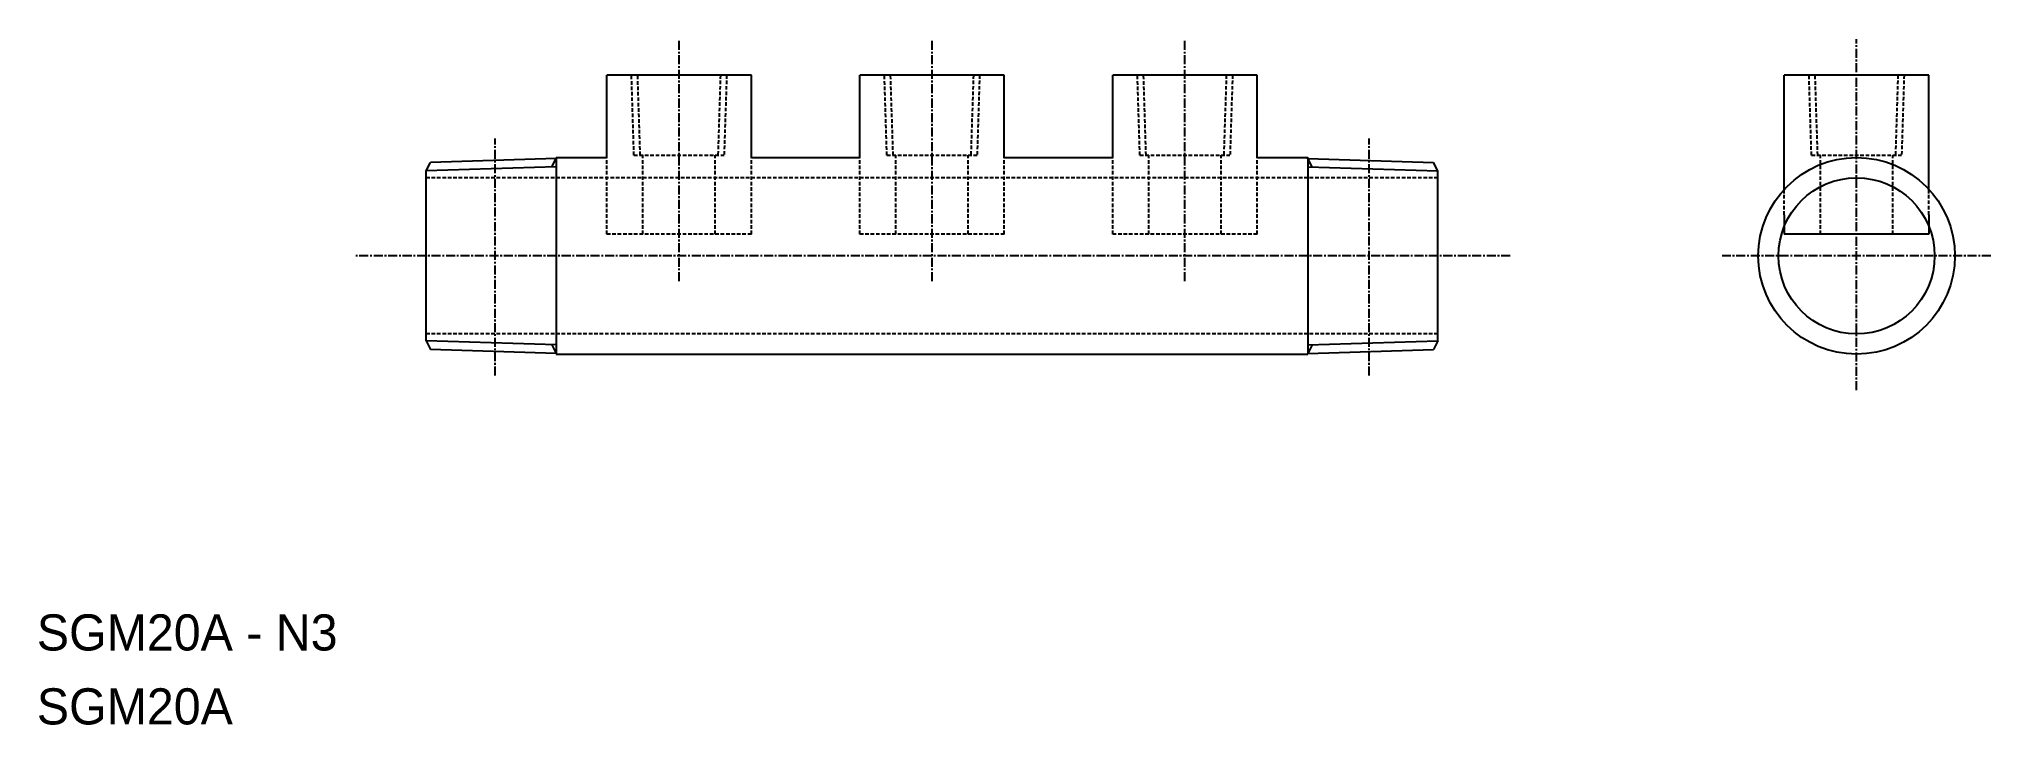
# Model space of a CAD drawing. Extents: x 246 to 516, y 463 to 558.
import ezdxf

# ---------------------------------------------------------------- set-up
doc = ezdxf.new("R2010")
doc.units = 0
doc.linetypes.add('CENTER', pattern=[2, 1.25, -0.25, 0.25, -0.25])
doc.linetypes.add('DASHED', pattern=[0.75, 0.5, -0.25])
doc.layers.get('0').update_dxf_attribs({"linetype": 'CONTINUOUS'})
doc.layers.add('CENTER', color=1, linetype='CENTER')

msp = doc.modelspace()

# ---------------------------------------------------------------- linework, layer by layer
at = {"color": 7, "linetype": 'CONTINUOUS'}
for p, q in [((344.95, 553.15), (324.95, 553.15)), ((324.95, 541.75), (324.95, 553.15)), ((344.95, 541.75), (344.95, 553.15)), ((359.95, 541.75), (359.95, 553.15)), ((379.95, 553.15), (359.95, 553.15)), ((379.95, 541.75), (379.95, 553.15)), ((394.95, 541.75), (394.95, 553.15)), ((414.95, 553.15), (394.95, 553.15)), ((414.95, 541.75), (414.95, 553.15)), ((507.88, 553.15), (487.88, 553.15)), ((487.88, 536.76), (487.88, 553.15)), ((507.88, 536.76), (507.88, 553.15)), ((299.95, 539.91), (300.56, 541.09)), ((317.95, 541.63), (300.56, 541.09)), ((317.95, 541.75), (317.95, 514.55)), ((317.95, 541.75), (324.95, 541.75)), ((344.95, 541.75), (359.95, 541.75)), ((379.95, 541.75), (394.95, 541.75)), ((414.95, 541.75), (421.95, 541.75)), ((421.95, 541.75), (421.95, 514.55)), ((421.95, 541.63), (439.33, 541.09)), ((439.95, 539.91), (439.33, 541.09)), ((299.95, 516.39), (299.95, 539.91)), ((439.95, 516.39), (439.95, 539.91)), ((487.88, 533.83), (487.88, 531.15)), ((507.88, 533.83), (507.88, 531.15)), ((507.88, 531.15), (487.88, 531.15)), ((299.95, 516.39), (300.56, 515.21)), ((439.95, 516.39), (439.33, 515.21)), ((317.95, 514.66), (300.56, 515.21)), ((317.95, 514.55), (421.95, 514.55)), ((421.95, 514.66), (439.33, 515.21))]:
    msp.add_line(p, q, dxfattribs=at)
at = {"color": 3, "linetype": 'DASHED'}
for p, q in [((328.71, 542.08), (328.37, 553.15)), ((329.57, 542.08), (329.22, 553.15)), ((340.67, 553.15), (340.32, 542.08)), ((341.53, 553.15), (341.18, 542.08)), ((363.71, 542.08), (363.37, 553.15)), ((364.57, 542.08), (364.22, 553.15)), ((375.67, 553.15), (375.32, 542.08)), ((376.53, 553.15), (376.18, 542.08)), ((398.71, 542.08), (398.37, 553.15)), ((399.57, 542.08), (399.22, 553.15)), ((410.67, 553.15), (410.32, 542.08)), ((411.53, 553.15), (411.18, 542.08)), ((491.64, 542.08), (491.3, 553.15)), ((492.5, 542.08), (492.15, 553.15)), ((503.6, 553.15), (503.25, 542.08)), ((504.45, 553.15), (504.11, 542.08)), ((324.95, 531.15), (324.95, 541.75)), ((328.71, 542.08), (341.18, 542.08)), ((329.95, 531.15), (329.95, 542.08)), ((339.95, 531.15), (339.95, 542.08)), ((344.95, 531.15), (344.95, 541.75)), ((359.95, 531.15), (359.95, 541.75)), ((363.71, 542.08), (376.18, 542.08)), ((364.95, 531.15), (364.95, 542.08)), ((374.95, 531.15), (374.95, 542.08)), ((379.95, 531.15), (379.95, 541.75)), ((394.95, 531.15), (394.95, 541.75)), ((398.71, 542.08), (411.18, 542.08)), ((399.95, 531.15), (399.95, 542.08)), ((409.95, 531.15), (409.95, 542.08)), ((414.95, 531.15), (414.95, 541.75)), ((491.64, 542.08), (504.11, 542.08)), ((492.88, 531.15), (492.88, 542.08)), ((502.88, 531.15), (502.88, 542.08)), ((439.95, 538.95), (299.95, 538.95)), ((487.88, 533.83), (487.88, 536.76)), ((507.88, 533.83), (507.88, 536.76)), ((344.95, 531.15), (324.95, 531.15)), ((379.95, 531.15), (359.95, 531.15)), ((414.95, 531.15), (394.95, 531.15)), ((439.95, 517.35), (299.95, 517.35))]:
    msp.add_line(p, q, dxfattribs=at)
at = {"color": 3}
for p, q in [((317.95, 540.47), (299.95, 539.91)), ((317.33, 540.45), (317.95, 541.63)), ((422.56, 540.45), (421.95, 541.63)), ((421.95, 540.47), (439.95, 539.91)), ((317.95, 515.82), (299.95, 516.39)), ((421.95, 515.82), (439.95, 516.39)), ((317.33, 515.84), (317.95, 514.66)), ((422.56, 515.84), (421.95, 514.66))]:
    msp.add_line(p, q, dxfattribs=at)
at = {"color": 7, "linetype": 'CONTINUOUS'}
for radius in [13.6, 10.8]:
    msp.add_circle((497.88, 528.15), radius, dxfattribs=at)
at = {"layer": 'CENTER', "linetype": 'CENTER'}
for p, q in [((334.95, 524.65), (334.95, 558.15)), ((369.95, 524.65), (369.95, 558.15)), ((369.95, 524.65), (369.95, 558.15)), ((404.95, 524.65), (404.95, 558.15)), ((497.88, 509.55), (497.88, 558.15)), ((309.48, 511.58), (309.48, 544.39)), ((430.42, 511.58), (430.42, 544.39)), ((449.95, 528.15), (289.95, 528.15)), ((516.48, 528.15), (479.28, 528.15))]:
    msp.add_line(p, q, dxfattribs=at)

# ---------------------------------------------------------------- texts
at = {"color": 7, "linetype": 'CONTINUOUS'}
for s, p in [('SGM20A - N3', (246.08, 473.55)), ('SGM20A', (246.08, 463.32))]:
    msp.add_text(s, height=5, dxfattribs=at).set_placement(p)

doc.saveas('drawing.dxf')
